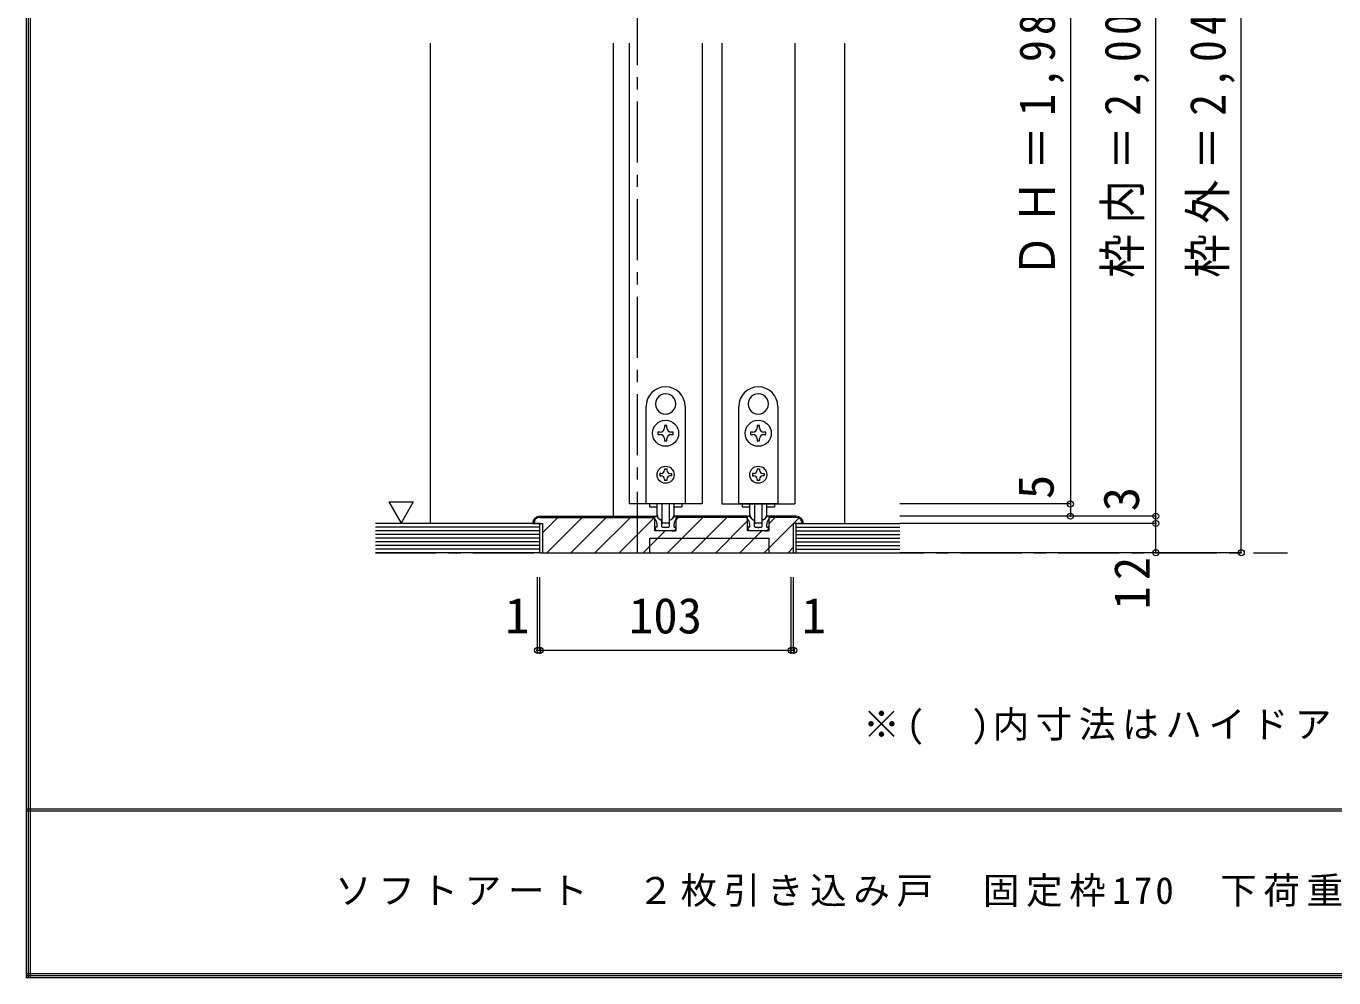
# Model space of a CAD drawing. Units: millimetres at full size, sheet at 1:5; details may follow other scales. Extents: x -973 to 977, y -718 to 696.
# Drawn here: x -973 to -437, y -701 to -311 of the extents above; entities that cross this region are included whole.
import ezdxf
from ezdxf.enums import TextEntityAlignment as Align

# ---------------------------------------------------------------- set-up
doc = ezdxf.new("R2010")
doc.units = ezdxf.units.MM
doc.header["$LTSCALE"] = 5
doc.header["$PDMODE"] = 32
doc.header["$PDSIZE"] = 2.5
doc.linetypes.add('CHAIN1', pattern=[8, 5, -1, 1, -1])
doc.linetypes.add('DASHED1', pattern=[1.8, 1.2, -0.6])
for name, color, linetype, lineweight in [('0-1_通り芯', 4, 'CHAIN1', 9), ('0-3_仕上げ', 2, 'Continuous', 9), ('0-4_枠', 3, 'Continuous', 9), ('0-6_扉', 6, 'Continuous', 9), ('0-7_金物', 7, 'Continuous', 9), ('0-A_文字', 7, 'Continuous', 9), ('0-B_寸法', 7, 'Continuous', 9), ('0-C_ハッチ', 4, 'DASHED1', 9), ('F-1_枠', 6, 'Continuous', 9)]:
    doc.layers.add(name, color=color, linetype=linetype, lineweight=lineweight)
doc.layers.add('F-A_文字', color=7, linetype='Continuous')
doc.styles.add('ＭＳ ゴシック', font='')
doc.styles.get('ＭＳ ゴシック').set_extended_font_data('MS Gothic')

msp = doc.modelspace()

# ---------------------------------------------------------------- linework, layer by layer
at = {"layer": '0-1_通り芯'}
for p, q in [((-722.68, -526.5), (-722.68, -14.849)), ((-830.18, -526.5), (-456.18, -526.5))]:
    msp.add_line(p, q, dxfattribs=at)
at = {"layer": '0-3_仕上げ'}
for p, q in [((-762.68, -514.5), (-830.18, -514.5)), ((-762.68, -526.5), (-762.68, -514.5)), ((-657.68, -514.5), (-615.18, -514.5)), ((-657.68, -526.5), (-657.68, -514.5)), ((-762.68, -526.5), (-830.18, -526.5)), ((-657.68, -526.5), (-615.18, -526.5))]:
    msp.add_line(p, q, dxfattribs=at)
at = {"layer": '0-3_仕上げ', "color": 7}
for p, q in [((-762.68, -516), (-830.18, -516)), ((-762.68, -517.5), (-830.18, -517.5)), ((-762.68, -519), (-830.18, -519)), ((-657.68, -516), (-615.18, -516)), ((-657.68, -517.5), (-615.18, -517.5)), ((-657.68, -519), (-615.18, -519)), ((-762.68, -520.5), (-830.18, -520.5)), ((-762.68, -522), (-830.18, -522)), ((-762.68, -523.5), (-830.18, -523.5)), ((-762.68, -525), (-830.18, -525)), ((-657.68, -520.5), (-615.18, -520.5)), ((-657.68, -522), (-615.18, -522)), ((-657.68, -523.5), (-615.18, -523.5)), ((-657.68, -525), (-615.18, -525))]:
    msp.add_line(p, q, dxfattribs=at)
at = {"layer": '0-4_枠', "color": 4}
for p, q in [((-807.68, -317.5), (-807.68, -514.5)), ((-732.68, -317.5), (-732.68, -511.5)), ((-637.68, -514.5), (-637.68, -317.5))]:
    msp.add_line(p, q, dxfattribs=at)
at = {"layer": '0-4_枠'}
for p, q in [((-765.68, -514.5), (-761.68, -514.5)), ((-762.68, -511.5), (-715.58, -511.5)), ((-762.68, -512), (-715.58, -512)), ((-761.68, -514.5), (-761.68, -526.5)), ((-715.58, -517.5), (-715.58, -511.5)), ((-706.78, -517.5), (-706.78, -511.5)), ((-677.58, -512), (-706.78, -512)), ((-668.78, -517.5), (-668.78, -511.5)), ((-657.68, -511.5), (-668.78, -511.5)), ((-657.68, -512), (-668.78, -512)), ((-658.68, -526.5), (-658.68, -514.5)), ((-654.68, -514.5), (-658.68, -514.5)), ((-706.78, -517.5), (-715.58, -517.5)), ((-668.78, -517.5), (-677.58, -517.5)), ((-717.68, -520.5), (-668.68, -520.5)), ((-717.68, -526.5), (-717.68, -520.5)), ((-668.68, -526.5), (-668.68, -520.5)), ((-762.68, -526.5), (-658.68, -526.5))]:
    msp.add_line(p, q, dxfattribs=at)
msp.add_lwpolyline([(-677.58, -517.5), (-677.58, -511.5), (-706.78, -511.5)], dxfattribs=at)
for centre, radius, start, end in [((-762.68, -514.5), 3, 90, 180), ((-762.68, -514.5), 2.5, 90, 180), ((-657.68, -514.5), 3, 0, 90), ((-657.68, -514.5), 2.5, 0, 90)]:
    msp.add_arc(centre, radius, start, end, dxfattribs=at)
at = {"layer": '0-6_扉'}
for p, q in [((-726.18, -317.5), (-726.18, -506.5)), ((-696.18, -317.5), (-696.18, -506.5)), ((-688.18, -317.5), (-688.18, -506.5)), ((-658.18, -317.5), (-658.18, -506.5)), ((-696.18, -506.5), (-726.18, -506.5)), ((-688.18, -506.5), (-658.18, -506.5))]:
    msp.add_line(p, q, dxfattribs=at)
at = {"layer": '0-7_金物'}
for p, q in [((-711.279, -461.351), (-711.18, -461.45)), ((-711.081, -461.351), (-711.18, -461.45)), ((-673.279, -461.351), (-673.18, -461.45)), ((-673.081, -461.351), (-673.18, -461.45)), ((-719.18, -506.5), (-719.18, -466.5)), ((-714.823, -467.489), (-714.688, -467.525)), ((-714.724, -467.66), (-714.688, -467.525)), ((-707.538, -467.489), (-707.673, -467.525)), ((-707.637, -467.66), (-707.673, -467.525)), ((-703.18, -466.5), (-703.18, -506.5)), ((-681.18, -506.5), (-681.18, -466.5)), ((-676.823, -467.489), (-676.688, -467.525)), ((-676.724, -467.66), (-676.688, -467.525)), ((-669.538, -467.489), (-669.673, -467.525)), ((-669.637, -467.66), (-669.673, -467.525)), ((-665.18, -466.5), (-665.18, -506.5)), ((-713.38, -477), (-714.33, -477)), ((-714.33, -477), (-714.33, -478)), ((-711.68, -474.35), (-711.68, -475.3)), ((-710.68, -474.35), (-711.68, -474.35)), ((-710.68, -475.3), (-710.68, -474.35)), ((-708.03, -477), (-708.98, -477)), ((-708.03, -478), (-708.03, -477)), ((-675.38, -477), (-676.33, -477)), ((-676.33, -477), (-676.33, -478)), ((-673.68, -474.35), (-673.68, -475.3)), ((-672.68, -474.35), (-673.68, -474.35)), ((-672.68, -475.3), (-672.68, -474.35)), ((-670.03, -477), (-670.98, -477)), ((-670.03, -478), (-670.03, -477)), ((-714.33, -478), (-713.38, -478)), ((-710.68, -480.65), (-710.68, -479.7)), ((-708.98, -478), (-708.03, -478)), ((-676.33, -478), (-675.38, -478)), ((-672.68, -480.65), (-672.68, -479.7)), ((-670.98, -478), (-670.03, -478)), ((-711.68, -492.1), (-710.68, -492.1)), ((-711.68, -492.1), (-711.68, -492.7)), ((-710.68, -492.1), (-710.68, -492.7)), ((-673.68, -492.1), (-672.68, -492.1)), ((-673.68, -492.1), (-673.68, -492.7)), ((-672.68, -492.1), (-672.68, -492.7)), ((-712.98, -494), (-713.58, -494)), ((-713.58, -494), (-713.58, -495)), ((-713.58, -495), (-712.98, -495)), ((-711.68, -496.3), (-711.68, -496.9)), ((-710.68, -496.9), (-711.68, -496.9)), ((-710.68, -496.3), (-710.68, -496.9)), ((-709.38, -494), (-708.78, -494)), ((-674.98, -494), (-675.58, -494)), ((-675.58, -494), (-675.58, -495)), ((-675.58, -495), (-674.98, -495)), ((-673.68, -496.3), (-673.68, -496.9)), ((-672.68, -496.9), (-673.68, -496.9)), ((-672.68, -496.3), (-672.68, -496.9)), ((-671.38, -494), (-670.78, -494)), ((-703.18, -506.5), (-719.18, -506.5)), ((-717.78, -506.5), (-717.78, -507.7)), ((-717.78, -507.7), (-714.648, -507.7)), ((-714.68, -510.921), (-714.68, -506.5)), ((-712.68, -506.5), (-712.68, -514.121)), ((-709.68, -506.5), (-709.68, -514.121)), ((-707.713, -507.7), (-704.58, -507.7)), ((-707.68, -510.921), (-707.68, -506.5)), ((-704.58, -506.5), (-704.58, -507.7)), ((-665.18, -506.5), (-681.18, -506.5)), ((-679.78, -506.5), (-679.78, -507.7)), ((-679.78, -507.7), (-676.648, -507.7)), ((-676.68, -510.921), (-676.68, -506.5)), ((-674.68, -506.5), (-674.68, -514.121)), ((-671.68, -506.5), (-671.68, -514.121)), ((-669.713, -507.7), (-666.58, -507.7)), ((-669.68, -510.921), (-669.68, -506.5)), ((-666.58, -506.5), (-666.58, -507.7)), ((-715.68, -511.5), (-715.137, -511.5)), ((-715.68, -512.5), (-715.68, -511.5)), ((-713.518, -512.912), (-714.784, -511.647)), ((-713.306, -513), (-712.98, -513)), ((-712.78, -515.7), (-712.78, -513.2)), ((-709.98, -514.421), (-712.38, -514.421)), ((-709.58, -515.7), (-709.58, -513.2)), ((-709.055, -513), (-709.38, -513)), ((-708.842, -512.912), (-707.577, -511.647)), ((-677.68, -511.5), (-677.137, -511.5)), ((-677.68, -512.5), (-677.68, -511.5)), ((-675.518, -512.912), (-676.784, -511.647)), ((-675.306, -513), (-674.98, -513)), ((-674.78, -515.7), (-674.78, -513.2)), ((-671.98, -514.421), (-674.38, -514.421)), ((-671.58, -515.7), (-671.58, -513.2)), ((-671.055, -513), (-671.38, -513)), ((-670.842, -512.912), (-669.577, -511.647)), ((-714.98, -517.5), (-715.466, -516.274)), ((-714.68, -516), (-715.28, -516)), ((-713.88, -517.5), (-714.98, -517.5)), ((-714.68, -516), (-714.68, -514.736)), ((-713.88, -517.5), (-713.68, -517.3)), ((-713.68, -517.3), (-713.48, -517.5)), ((-708.88, -517.5), (-713.48, -517.5)), ((-711.18, -516.3), (-710.88, -516)), ((-710.88, -516), (-709.88, -516)), ((-708.68, -517.3), (-708.88, -517.5)), ((-708.48, -517.5), (-708.68, -517.3)), ((-708.48, -517.5), (-707.38, -517.5)), ((-707.68, -516), (-707.68, -514.736)), ((-707.68, -516), (-707.08, -516)), ((-707.38, -517.5), (-706.894, -516.274)), ((-676.98, -517.5), (-677.466, -516.274)), ((-676.68, -516), (-677.28, -516)), ((-675.88, -517.5), (-676.98, -517.5)), ((-676.68, -516), (-676.68, -514.736)), ((-675.88, -517.5), (-675.68, -517.3)), ((-675.68, -517.3), (-675.48, -517.5)), ((-670.88, -517.5), (-675.48, -517.5)), ((-673.18, -516.3), (-672.88, -516)), ((-672.88, -516), (-671.88, -516)), ((-670.68, -517.3), (-670.88, -517.5)), ((-670.48, -517.5), (-670.68, -517.3)), ((-670.48, -517.5), (-669.38, -517.5)), ((-669.68, -516), (-669.68, -514.736)), ((-669.68, -516), (-669.08, -516)), ((-669.38, -517.5), (-668.894, -516.274))]:
    msp.add_line(p, q, dxfattribs=at)
for points in [[(-711.68, -479.7), (-711.68, -480.65), (-710.68, -480.65)], [(-673.68, -479.7), (-673.68, -480.65), (-672.68, -480.65)], [(-708.78, -494), (-708.78, -495), (-709.38, -495)], [(-670.78, -494), (-670.78, -495), (-671.38, -495)], [(-706.68, -512.5), (-706.68, -511.5), (-707.223, -511.5)], [(-668.68, -512.5), (-668.68, -511.5), (-669.223, -511.5)], [(-712.48, -516), (-711.48, -516), (-711.18, -516.3)], [(-674.48, -516), (-673.48, -516), (-673.18, -516.3)]]:
    msp.add_lwpolyline(points, dxfattribs=at)
for centre, radius in [((-711.18, -477.5), 5.35), ((-673.18, -477.5), 5.35), ((-711.18, -494.5), 3.5), ((-673.18, -494.5), 3.5)]:
    msp.add_circle(centre, radius, dxfattribs=at)
for centre, radius, start, end in [((-711.18, -466.5), 8, 0, 180), ((-673.18, -466.5), 8, 0, 180), ((-711.18, -465.5), 4.15, 91.3645, 208.6355), ((-711.18, -465.5), 4.15, 331.3645, 88.6355), ((-673.18, -465.5), 4.15, 91.3645, 208.6355), ((-673.18, -465.5), 4.15, 331.3645, 88.6355), ((-711.18, -465.5), 4.15, 211.3645, 328.6355), ((-673.18, -465.5), 4.15, 211.3645, 328.6355), ((-713.38, -475.3), 1.7, 270, 0), ((-708.98, -475.3), 1.7, 180, 270), ((-675.38, -475.3), 1.7, 270, 0), ((-670.98, -475.3), 1.7, 180, 270), ((-713.38, -479.7), 1.7, 0, 90), ((-708.98, -479.7), 1.7, 90, 180), ((-675.38, -479.7), 1.7, 0, 90), ((-670.98, -479.7), 1.7, 90, 180), ((-712.98, -492.7), 1.3, 270, 0), ((-709.38, -492.7), 1.3, 180, 270), ((-674.98, -492.7), 1.3, 270, 0), ((-671.38, -492.7), 1.3, 180, 270), ((-712.98, -496.3), 1.3, 0, 90), ((-709.38, -496.3), 1.3, 90, 180), ((-674.98, -496.3), 1.3, 0, 90), ((-671.38, -496.3), 1.3, 90, 180), ((-717.68, -514.736), 3, 0, 48.19), ((-715.137, -512), 0.5, 45, 90), ((-712.68, -510.921), 2, 180, 264.78409), ((-713.306, -512.7), 0.3, 225, 270), ((-712.98, -513.2), 0.2, 0, 90), ((-712.88, -513.112), 0.2, 0, 84.78409), ((-712.38, -514.121), 0.3, 180, 270), ((-709.98, -514.121), 0.3, 270, 0), ((-709.48, -513.112), 0.2, 95.21591, 180), ((-709.38, -513.2), 0.2, 90, 180), ((-709.68, -510.921), 2, 275.21591, 0), ((-709.055, -512.7), 0.3, 270, 315), ((-704.68, -514.736), 3, 131.81, 180), ((-707.223, -512), 0.5, 90, 135), ((-679.68, -514.736), 3, 0, 48.19), ((-677.137, -512), 0.5, 45, 90), ((-674.68, -510.921), 2, 180, 264.78409), ((-675.306, -512.7), 0.3, 225, 270), ((-674.98, -513.2), 0.2, 0, 90), ((-674.88, -513.112), 0.2, 0, 84.78409), ((-674.38, -514.121), 0.3, 180, 270), ((-671.98, -514.121), 0.3, 270, 0), ((-671.48, -513.112), 0.2, 95.21591, 180), ((-671.38, -513.2), 0.2, 90, 180), ((-671.68, -510.921), 2, 275.21591, 0), ((-671.055, -512.7), 0.3, 270, 315), ((-666.68, -514.736), 3, 131.81, 180), ((-669.223, -512), 0.5, 90, 135), ((-715.28, -516.2), 0.2, 90, 201.616), ((-712.48, -515.7), 0.3, 180, 270), ((-709.88, -515.7), 0.3, 270, 0), ((-707.08, -516.2), 0.2, 338.384, 90), ((-677.28, -516.2), 0.2, 90, 201.616), ((-674.48, -515.7), 0.3, 180, 270), ((-671.88, -515.7), 0.3, 270, 0), ((-669.08, -516.2), 0.2, 338.384, 90)]:
    msp.add_arc(centre, radius, start, end, dxfattribs=at)
at = {"layer": '0-A_文字'}
msp.add_line((-824.616, -505.686), (-819.616, -514.347), dxfattribs=at)
msp.add_lwpolyline([(-824.616, -505.686), (-814.616, -505.686), (-819.616, -514.347)], dxfattribs=at)
at = {"layer": '0-B_寸法', "color": 4}
for p, q in [((-475.18, -526.5), (-475.18, -76.5)), ((-510.18, -526.5), (-510.18, -106.5)), ((-545.18, -120.5), (-545.18, -506.5)), ((-545.18, -506.5), (-615.18, -506.5)), ((-545.18, -506.5), (-545.18, -511.5)), ((-510.18, -511.5), (-615.18, -511.5)), ((-510.18, -514.5), (-615.18, -514.5)), ((-475.18, -526.5), (-615.18, -526.5)), ((-475.18, -526.5), (-615.18, -526.5)), ((-763.68, -566.5), (-763.68, -536.5)), ((-762.68, -566.5), (-762.68, -536.5)), ((-659.68, -566.5), (-659.68, -536.5)), ((-658.68, -566.5), (-658.68, -536.5)), ((-763.68, -566.5), (-762.68, -566.5)), ((-762.68, -566.5), (-659.68, -566.5)), ((-659.68, -566.5), (-658.68, -566.5))]:
    msp.add_line(p, q, dxfattribs=at)
at = {"layer": '0-B_寸法'}
for p in [(-545.18, -506.5), (-545.18, -511.5), (-510.18, -511.5), (-510.18, -514.5), (-510.18, -526.5), (-475.18, -526.5), (-763.68, -566.5), (-762.68, -566.5), (-659.68, -566.5), (-658.68, -566.5)]:
    msp.add_point(p, dxfattribs=at)
at = {"layer": '0-C_ハッチ', "linetype": 'Continuous'}
for p, q in [((-761.68, -518.357), (-755.323, -512)), ((-759.924, -526.5), (-745.424, -512)), ((-750.024, -526.5), (-735.524, -512)), ((-740.125, -526.5), (-725.625, -512)), ((-730.225, -526.5), (-715.725, -512)), ((-710.426, -526.5), (-695.926, -512)), ((-706.78, -512.955), (-705.826, -512)), ((-700.527, -526.5), (-686.027, -512)), ((-690.627, -526.5), (-677.58, -513.453)), ((-670.828, -526.5), (-656.582, -512.254)), ((-668.78, -514.552), (-666.228, -512)), ((-720.326, -526.5), (-711.326, -517.5)), ((-680.728, -526.5), (-671.728, -517.5)), ((-660.929, -526.5), (-658.68, -524.251))]:
    msp.add_line(p, q, dxfattribs=at)
at = {"layer": 'F-1_枠'}
for p, q in [((-973.347, 695.833), (-973.347, -700.833)), ((-972.514, 695.833), (-972.514, -700.833)), ((-971.68, 695.833), (-971.68, -700.833)), ((976.653, -631.667), (-973.347, -631.667)), ((976.653, -632.5), (-973.347, -632.5)), ((976.653, -699.167), (-973.347, -699.167)), ((976.653, -700), (-973.347, -700)), ((976.653, -700.833), (-973.347, -700.833))]:
    msp.add_line(p, q, dxfattribs=at)

# ---------------------------------------------------------------- texts
at = {"layer": '0-A_文字', "insert": (-630.18, -605.264), "char_height": 11, "attachment_point": 7, "style": 'ＭＳ ゴシック'}
msp.add_mtext('\\T1.18;※(\u3000)内寸法はハイドア', dxfattribs=at)
at = {"layer": '0-B_寸法', "style": 'ＭＳ ゴシック'}
for s, p in [('5', (-547.68, -504.5)), ('3', (-512.68, -509.5))]:
    msp.add_text(s, height=14.66, rotation=90, dxfattribs=at).set_placement(p, align=Align.BOTTOM_LEFT)
for s, p in [('1', (-776.98, -564)), ('103', (-726.18, -564)), ('1', (-655.38, -564))]:
    msp.add_text(s, height=14.66, dxfattribs=at).set_placement(p, align=Align.BOTTOM_LEFT)
at = {"layer": '0-B_寸法', "char_height": 14.66, "attachment_point": 7, "rotation": 90, "style": 'ＭＳ ゴシック'}
for s, insert in [('\\T1.23;\\W0.9;ＤＨ＝1,983\\~(2,183)', (-547.68, -413.75)), ('\\T1.23;\\W0.9;枠内＝2,002\\~(2,202)', (-512.68, -413.75)), ('\\T1.23;\\W0.9;枠外＝2,047\\~(2,247)', (-477.68, -413.75)), ('\\T1.27;\\W0.95;12', (-512.68, -549.75))]:
    msp.add_mtext(s, dxfattribs=dict(at, insert=insert))
at = {"layer": 'F-A_文字', "insert": (-846.68, -673.333), "char_height": 11, "attachment_point": 7, "style": 'ＭＳ ゴシック'}
msp.add_mtext('\\T1.18;ソフトアート\u3000２枚引き込み戸\u3000固定枠170\u3000下荷重（レールタイプ）ドアＨ共通\u3000枠外Ｗ2,427', dxfattribs=at)

doc.saveas('drawing.dxf')
